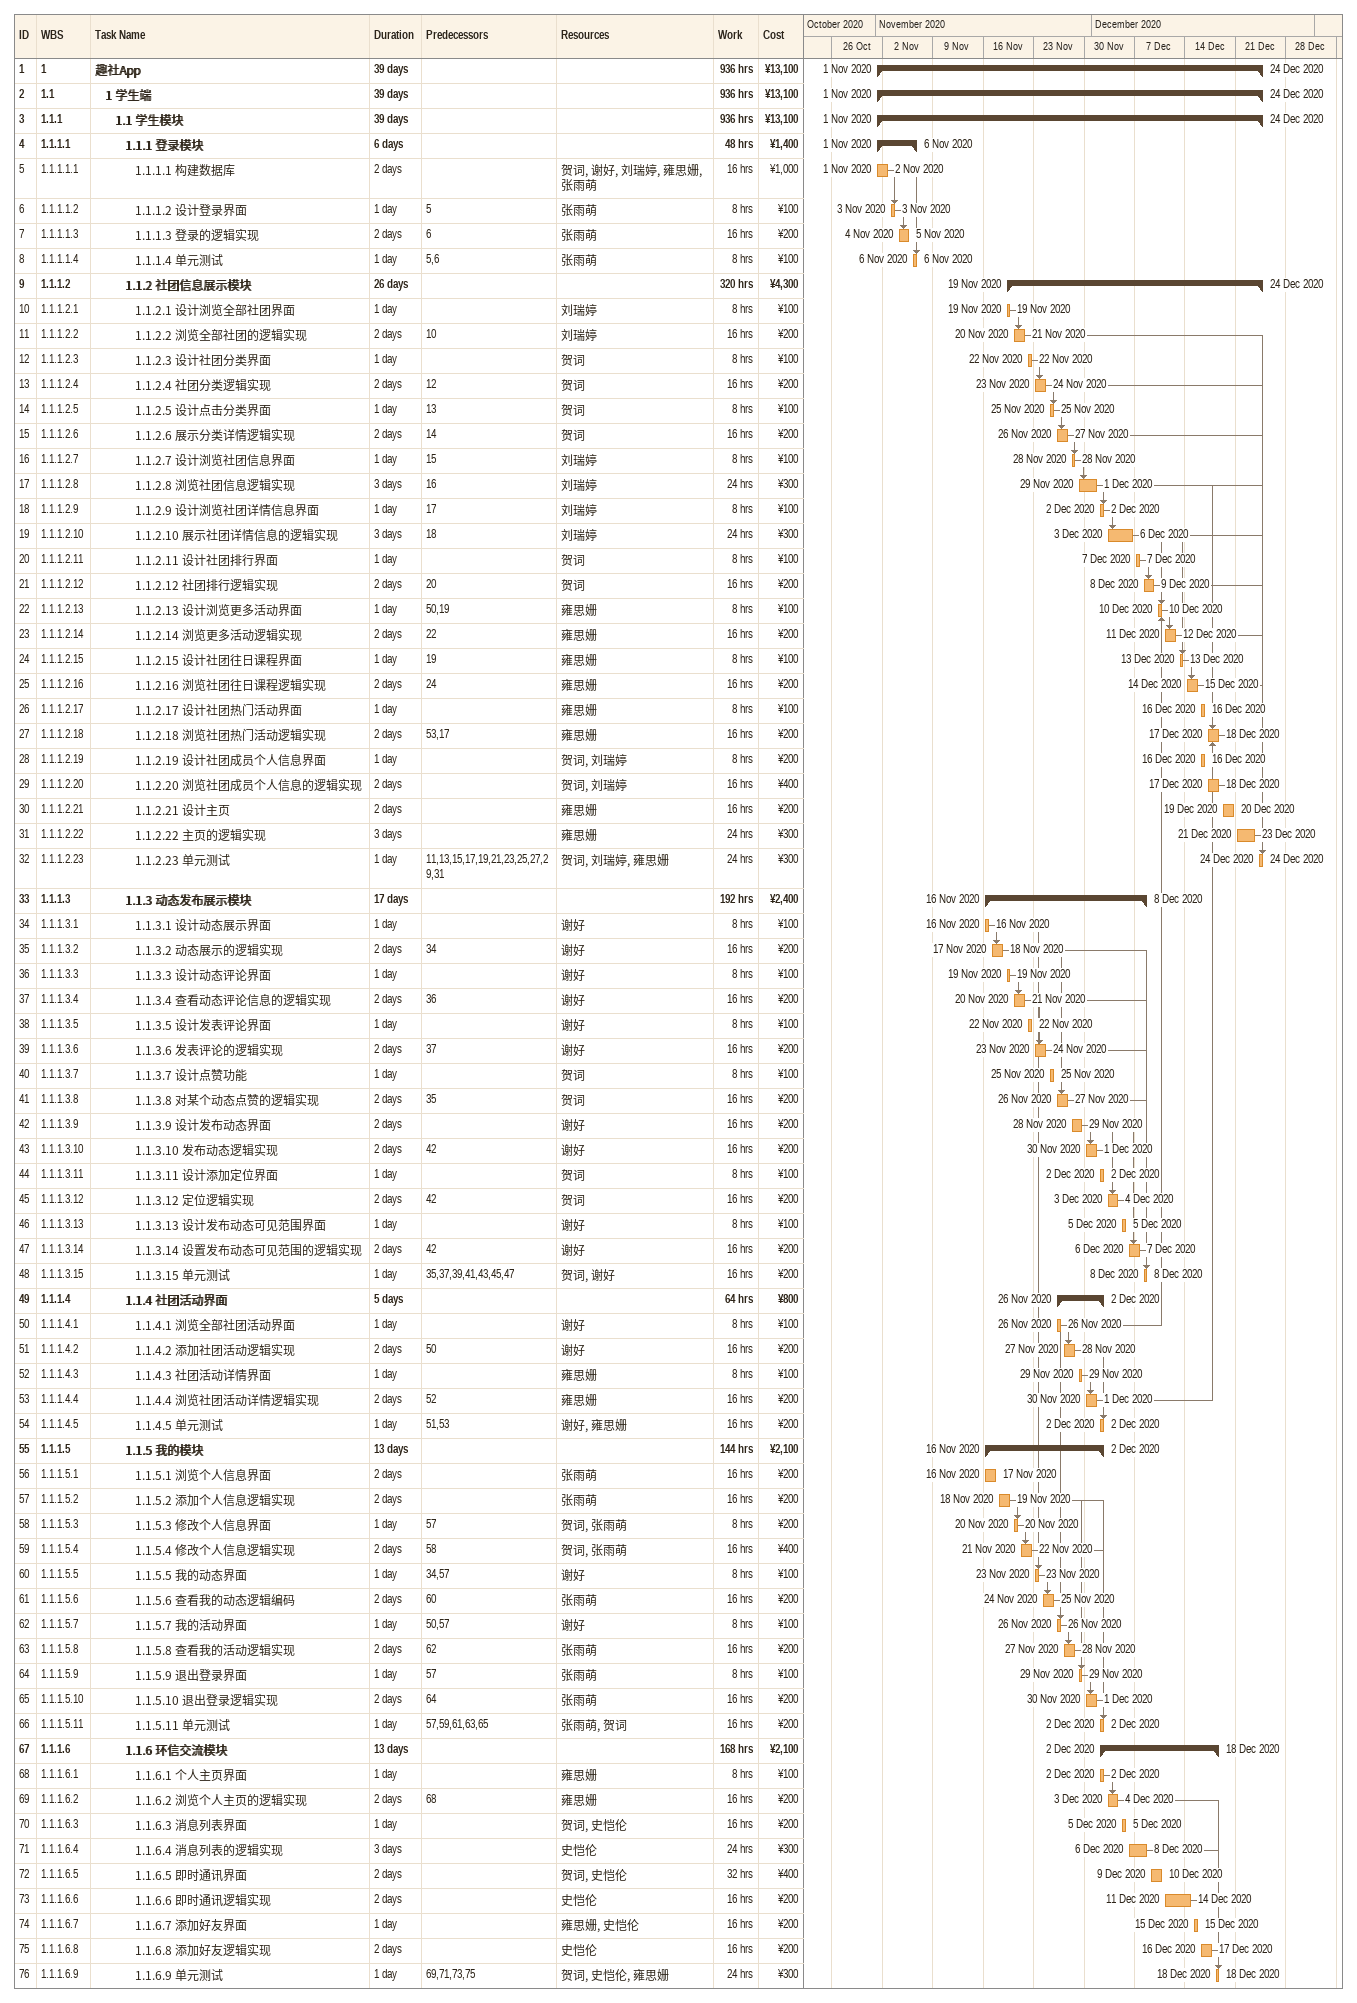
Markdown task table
| ID | WBS | Task | Duration | Start | Finish | Predecessors | Resources | Work (h) | Cost (¥) |
|---|---|---|---|---|---|---|---|---|---|
| 1 | 1 | **趣社App** | 39d | 2020-11-01 | 2020-12-24 |  |  | 936 | 13100 |
| 2 | 1.1 | **1 学生端** | 39d | 2020-11-01 | 2020-12-24 |  |  | 936 | 13100 |
| 3 | 1.1.1 | **1.1 学生模块** | 39d | 2020-11-01 | 2020-12-24 |  |  | 936 | 13100 |
| 4 | 1.1.1.1 | **1.1.1 登录模块** | 6d | 2020-11-01 | 2020-11-06 |  |  | 48 | 1400 |
| 5 | 1.1.1.1.1 | 1.1.1.1 构建数据库 | 2d | 2020-11-01 | 2020-11-02 |  | 贺词, 谢好, 刘瑞婷, 雍思姗, 张雨萌 | 16 | 1000 |
| 6 | 1.1.1.1.2 | 1.1.1.2 设计登录界面 | 1d | 2020-11-03 | 2020-11-03 | 5 | 张雨萌 | 8 | 100 |
| 7 | 1.1.1.1.3 | 1.1.1.3 登录的逻辑实现 | 2d | 2020-11-04 | 2020-11-05 | 6 | 张雨萌 | 16 | 200 |
| 8 | 1.1.1.1.4 | 1.1.1.4 单元测试 | 1d | 2020-11-06 | 2020-11-06 | 5, 6 | 张雨萌 | 8 | 100 |
| 9 | 1.1.1.2 | **1.1.2 社团信息展示模块** | 26d | 2020-11-19 | 2020-12-24 |  |  | 320 | 4300 |
| 10 | 1.1.1.2.1 | 1.1.2.1 设计浏览全部社团界面 | 1d | 2020-11-19 | 2020-11-19 |  | 刘瑞婷 | 8 | 100 |
| 11 | 1.1.1.2.2 | 1.1.2.2 浏览全部社团的逻辑实现 | 2d | 2020-11-20 | 2020-11-21 | 10 | 刘瑞婷 | 16 | 200 |
| 12 | 1.1.1.2.3 | 1.1.2.3 设计社团分类界面 | 1d | 2020-11-22 | 2020-11-22 |  | 贺词 | 8 | 100 |
| 13 | 1.1.1.2.4 | 1.1.2.4 社团分类逻辑实现 | 2d | 2020-11-23 | 2020-11-24 | 12 | 贺词 | 16 | 200 |
| 14 | 1.1.1.2.5 | 1.1.2.5 设计点击分类界面 | 1d | 2020-11-25 | 2020-11-25 | 13 | 贺词 | 8 | 100 |
| 15 | 1.1.1.2.6 | 1.1.2.6 展示分类详情逻辑实现 | 2d | 2020-11-26 | 2020-11-27 | 14 | 贺词 | 16 | 200 |
| 16 | 1.1.1.2.7 | 1.1.2.7 设计浏览社团信息界面 | 1d | 2020-11-28 | 2020-11-28 | 15 | 刘瑞婷 | 8 | 100 |
| 17 | 1.1.1.2.8 | 1.1.2.8 浏览社团信息逻辑实现 | 3d | 2020-11-29 | 2020-12-01 | 16 | 刘瑞婷 | 24 | 300 |
| 18 | 1.1.1.2.9 | 1.1.2.9 设计浏览社团详情信息界面 | 1d | 2020-12-02 | 2020-12-02 | 17 | 刘瑞婷 | 8 | 100 |
| 19 | 1.1.1.2.10 | 1.1.2.10 展示社团详情信息的逻辑实现 | 3d | 2020-12-03 | 2020-12-06 | 18 | 刘瑞婷 | 24 | 300 |
| 20 | 1.1.1.2.11 | 1.1.2.11 设计社团排行界面 | 1d | 2020-12-07 | 2020-12-07 |  | 贺词 | 8 | 100 |
| 21 | 1.1.1.2.12 | 1.1.2.12 社团排行逻辑实现 | 2d | 2020-12-08 | 2020-12-09 | 20 | 贺词 | 16 | 200 |
| 22 | 1.1.1.2.13 | 1.1.2.13 设计浏览更多活动界面 | 1d | 2020-12-10 | 2020-12-10 | 50, 19 | 雍思姗 | 8 | 100 |
| 23 | 1.1.1.2.14 | 1.1.2.14 浏览更多活动逻辑实现 | 2d | 2020-12-11 | 2020-12-12 | 22 | 雍思姗 | 16 | 200 |
| 24 | 1.1.1.2.15 | 1.1.2.15 设计社团往日课程界面 | 1d | 2020-12-13 | 2020-12-13 | 19 | 雍思姗 | 8 | 100 |
| 25 | 1.1.1.2.16 | 1.1.2.16 浏览社团往日课程逻辑实现 | 2d | 2020-12-14 | 2020-12-15 | 24 | 雍思姗 | 16 | 200 |
| 26 | 1.1.1.2.17 | 1.1.2.17 设计社团热门活动界面 | 1d | 2020-12-16 | 2020-12-16 |  | 雍思姗 | 8 | 100 |
| 27 | 1.1.1.2.18 | 1.1.2.18 浏览社团热门活动逻辑实现 | 2d | 2020-12-17 | 2020-12-18 | 53, 17 | 雍思姗 | 16 | 200 |
| 28 | 1.1.1.2.19 | 1.1.2.19 设计社团成员个人信息界面 | 1d | 2020-12-16 | 2020-12-16 |  | 贺词, 刘瑞婷 | 8 | 200 |
| 29 | 1.1.1.2.20 | 1.1.2.20 浏览社团成员个人信息的逻辑实现 | 2d | 2020-12-17 | 2020-12-18 |  | 贺词, 刘瑞婷 | 16 | 400 |
| 30 | 1.1.1.2.21 | 1.1.2.21 设计主页 | 2d | 2020-12-19 | 2020-12-20 |  | 雍思姗 | 16 | 200 |
| 31 | 1.1.1.2.22 | 1.1.2.22 主页的逻辑实现 | 3d | 2020-12-21 | 2020-12-23 |  | 雍思姗 | 24 | 300 |
| 32 | 1.1.1.2.23 | 1.1.2.23 单元测试 | 1d | 2020-12-24 | 2020-12-24 | 11, 13, 15, 17, 19, 21, 23, 25, 27, 29, 31 | 贺词, 刘瑞婷, 雍思姗 | 24 | 300 |
| 33 | 1.1.1.3 | **1.1.3 动态发布展示模块** | 17d | 2020-11-16 | 2020-12-08 |  |  | 192 | 2400 |
| 34 | 1.1.1.3.1 | 1.1.3.1 设计动态展示界面 | 1d | 2020-11-16 | 2020-11-16 |  | 谢好 | 8 | 100 |
| 35 | 1.1.1.3.2 | 1.1.3.2 动态展示的逻辑实现 | 2d | 2020-11-17 | 2020-11-18 | 34 | 谢好 | 16 | 200 |
| 36 | 1.1.1.3.3 | 1.1.3.3 设计动态评论界面 | 1d | 2020-11-19 | 2020-11-19 |  | 谢好 | 8 | 100 |
| 37 | 1.1.1.3.4 | 1.1.3.4 查看动态评论信息的逻辑实现 | 2d | 2020-11-20 | 2020-11-21 | 36 | 谢好 | 16 | 200 |
| 38 | 1.1.1.3.5 | 1.1.3.5 设计发表评论界面 | 1d | 2020-11-22 | 2020-11-22 |  | 谢好 | 8 | 100 |
| 39 | 1.1.1.3.6 | 1.1.3.6 发表评论的逻辑实现 | 2d | 2020-11-23 | 2020-11-24 | 37 | 谢好 | 16 | 200 |
| 40 | 1.1.1.3.7 | 1.1.3.7 设计点赞功能 | 1d | 2020-11-25 | 2020-11-25 |  | 贺词 | 8 | 100 |
| 41 | 1.1.1.3.8 | 1.1.3.8 对某个动态点赞的逻辑实现 | 2d | 2020-11-26 | 2020-11-27 | 35 | 贺词 | 16 | 200 |
| 42 | 1.1.1.3.9 | 1.1.3.9 设计发布动态界面 | 2d | 2020-11-28 | 2020-11-29 |  | 谢好 | 16 | 200 |
| 43 | 1.1.1.3.10 | 1.1.3.10 发布动态逻辑实现 | 2d | 2020-11-30 | 2020-12-01 | 42 | 谢好 | 16 | 200 |
| 44 | 1.1.1.3.11 | 1.1.3.11 设计添加定位界面 | 1d | 2020-12-02 | 2020-12-02 |  | 贺词 | 8 | 100 |
| 45 | 1.1.1.3.12 | 1.1.3.12 定位逻辑实现 | 2d | 2020-12-03 | 2020-12-04 | 42 | 贺词 | 16 | 200 |
| 46 | 1.1.1.3.13 | 1.1.3.13 设计发布动态可见范围界面 | 1d | 2020-12-05 | 2020-12-05 |  | 谢好 | 8 | 100 |
| 47 | 1.1.1.3.14 | 1.1.3.14 设置发布动态可见范围的逻辑实现 | 2d | 2020-12-06 | 2020-12-07 | 42 | 谢好 | 16 | 200 |
| 48 | 1.1.1.3.15 | 1.1.3.15 单元测试 | 1d | 2020-12-08 | 2020-12-08 | 35, 37, 39, 41, 43, 45, 47 | 贺词, 谢好 | 16 | 200 |
| 49 | 1.1.1.4 | **1.1.4 社团活动界面** | 5d | 2020-11-26 | 2020-12-02 |  |  | 64 | 800 |
| 50 | 1.1.1.4.1 | 1.1.4.1 浏览全部社团活动界面 | 1d | 2020-11-26 | 2020-11-26 |  | 谢好 | 8 | 100 |
| 51 | 1.1.1.4.2 | 1.1.4.2 添加社团活动逻辑实现 | 2d | 2020-11-27 | 2020-11-28 | 50 | 谢好 | 16 | 200 |
| 52 | 1.1.1.4.3 | 1.1.4.3 社团活动详情界面 | 1d | 2020-11-29 | 2020-11-29 |  | 雍思姗 | 8 | 100 |
| 53 | 1.1.1.4.4 | 1.1.4.4 浏览社团活动详情逻辑实现 | 2d | 2020-11-30 | 2020-12-01 | 52 | 雍思姗 | 16 | 200 |
| 54 | 1.1.1.4.5 | 1.1.4.5 单元测试 | 1d | 2020-12-02 | 2020-12-02 | 51, 53 | 谢好, 雍思姗 | 16 | 200 |
| 55 | 1.1.1.5 | **1.1.5 我的模块** | 13d | 2020-11-16 | 2020-12-02 |  |  | 144 | 2100 |
| 56 | 1.1.1.5.1 | 1.1.5.1 浏览个人信息界面 | 2d | 2020-11-16 | 2020-11-17 |  | 张雨萌 | 16 | 200 |
| 57 | 1.1.1.5.2 | 1.1.5.2 添加个人信息逻辑实现 | 2d | 2020-11-18 | 2020-11-19 |  | 张雨萌 | 16 | 200 |
| 58 | 1.1.1.5.3 | 1.1.5.3 修改个人信息界面 | 1d | 2020-11-20 | 2020-11-20 | 57 | 贺词, 张雨萌 | 8 | 200 |
| 59 | 1.1.1.5.4 | 1.1.5.4 修改个人信息逻辑实现 | 2d | 2020-11-21 | 2020-11-22 | 58 | 贺词, 张雨萌 | 16 | 400 |
| 60 | 1.1.1.5.5 | 1.1.5.5 我的动态界面 | 1d | 2020-11-23 | 2020-11-23 | 34, 57 | 谢好 | 8 | 100 |
| 61 | 1.1.1.5.6 | 1.1.5.6 查看我的动态逻辑编码 | 2d | 2020-11-24 | 2020-11-25 | 60 | 张雨萌 | 16 | 200 |
| 62 | 1.1.1.5.7 | 1.1.5.7 我的活动界面 | 1d | 2020-11-26 | 2020-11-26 | 50, 57 | 谢好 | 8 | 100 |
| 63 | 1.1.1.5.8 | 1.1.5.8 查看我的活动逻辑实现 | 2d | 2020-11-27 | 2020-11-28 | 62 | 张雨萌 | 16 | 200 |
| 64 | 1.1.1.5.9 | 1.1.5.9 退出登录界面 | 1d | 2020-11-29 | 2020-11-29 | 57 | 张雨萌 | 8 | 100 |
| 65 | 1.1.1.5.10 | 1.1.5.10 退出登录逻辑实现 | 2d | 2020-11-30 | 2020-12-01 | 64 | 张雨萌 | 16 | 200 |
| 66 | 1.1.1.5.11 | 1.1.5.11 单元测试 | 1d | 2020-12-02 | 2020-12-02 | 57, 59, 61, 63, 65 | 张雨萌, 贺词 | 16 | 200 |
| 67 | 1.1.1.6 | **1.1.6 环信交流模块** | 13d | 2020-12-02 | 2020-12-18 |  |  | 168 | 2100 |
| 68 | 1.1.1.6.1 | 1.1.6.1 个人主页界面 | 1d | 2020-12-02 | 2020-12-02 |  | 雍思姗 | 8 | 100 |
| 69 | 1.1.1.6.2 | 1.1.6.2 浏览个人主页的逻辑实现 | 2d | 2020-12-03 | 2020-12-04 | 68 | 雍思姗 | 16 | 200 |
| 70 | 1.1.1.6.3 | 1.1.6.3 消息列表界面 | 1d | 2020-12-05 | 2020-12-05 |  | 贺词, 史恺伦 | 16 | 200 |
| 71 | 1.1.1.6.4 | 1.1.6.4 消息列表的逻辑实现 | 3d | 2020-12-06 | 2020-12-08 |  | 史恺伦 | 24 | 300 |
| 72 | 1.1.1.6.5 | 1.1.6.5 即时通讯界面 | 2d | 2020-12-09 | 2020-12-10 |  | 贺词, 史恺伦 | 32 | 400 |
| 73 | 1.1.1.6.6 | 1.1.6.6 即时通讯逻辑实现 | 2d | 2020-12-11 | 2020-12-14 |  | 史恺伦 | 16 | 200 |
| 74 | 1.1.1.6.7 | 1.1.6.7 添加好友界面 | 1d | 2020-12-15 | 2020-12-15 |  | 雍思姗, 史恺伦 | 16 | 200 |
| 75 | 1.1.1.6.8 | 1.1.6.8 添加好友逻辑实现 | 2d | 2020-12-16 | 2020-12-17 |  | 史恺伦 | 16 | 200 |
| 76 | 1.1.1.6.9 | 1.1.6.9 单元测试 | 1d | 2020-12-18 | 2020-12-18 | 69, 71, 73, 75 | 贺词, 史恺伦, 雍思姗 | 24 | 300 |
